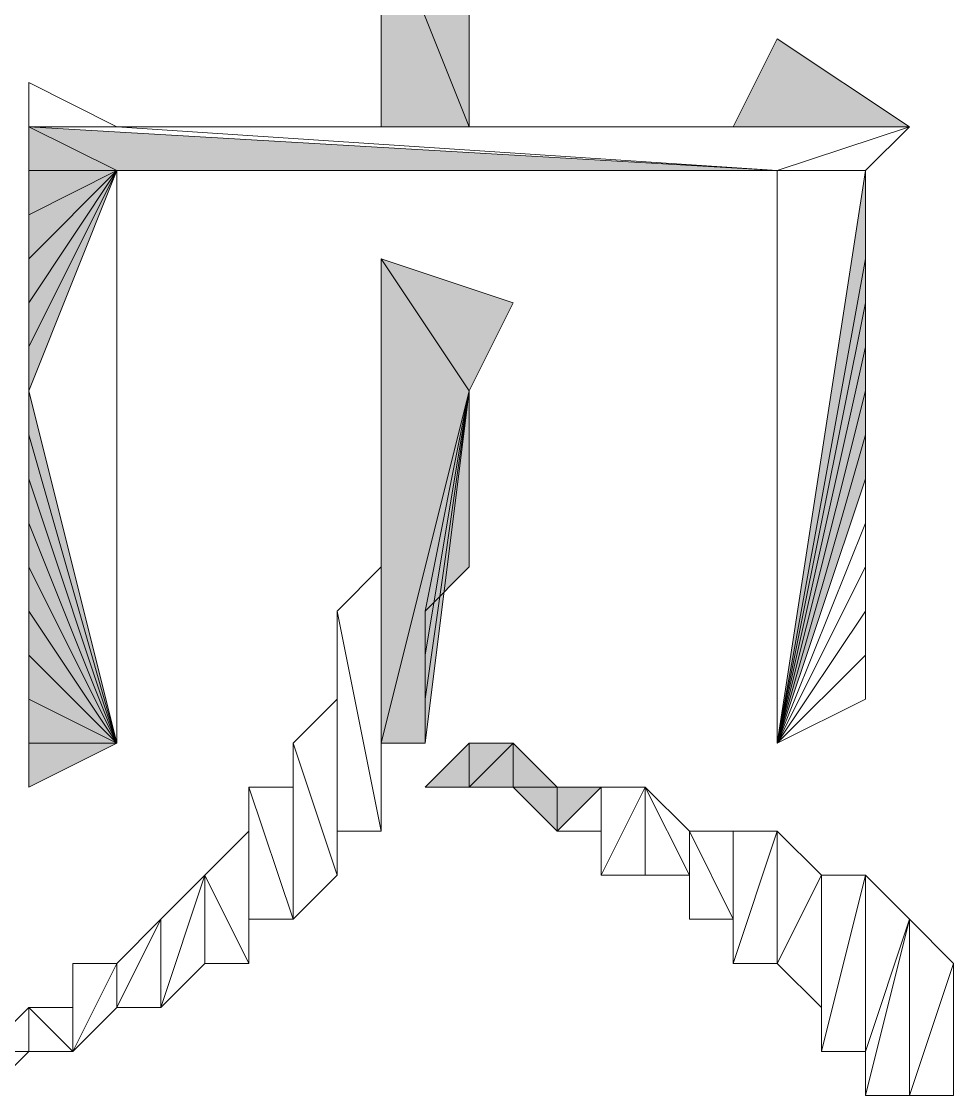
# Model space of a CAD drawing. Header units: inches. Extents: x -244 to 17, y 0 to 370.
# Drawn here: x 5.525 to 6.869, y 11.441 to 12.989 of the extents above; entities that cross this region are included whole.
import ezdxf

# ---------------------------------------------------------------- set-up
doc = ezdxf.new("R2010")
doc.units = ezdxf.units.IN
doc.header["$MEASUREMENT"] = 0
doc.layers.add('图层 1', color=7, linetype='Continuous')

# ---------------------------------------------------------------- blocks, each defined once
blk = doc.blocks.new('block 2')
at = {"layer": '图层 1', "true_color": 0xffffff}
h = blk.add_hatch(color=7, dxfattribs=at)
h.dxf.hatch_style = 2
h.paths.add_polyline_path([(32.0041, 15.113), (32.0675, 15.113), (32.0675, 14.9862)])
h = blk.add_hatch(color=7, dxfattribs=at)
h.dxf.hatch_style = 2
h.paths.add_polyline_path([(32.5121, 15.113), (32.5755, 15.113), (32.0675, 14.9862)])
h = blk.add_hatch(color=7, dxfattribs=at)
h.dxf.hatch_style = 2
h.paths.add_polyline_path([(32.0675, 14.9862), (32.4485, 15.113), (32.385, 15.113)])
h.paths.add_polyline_path([(32.5121, 15.113), (32.0675, 14.9862), (32.4485, 15.113)])
h = blk.add_hatch(color=7, dxfattribs=at)
h.dxf.hatch_style = 2
h.paths.add_polyline_path([(32.3216, 15.113), (32.385, 15.113), (32.0675, 14.9862)])
h = blk.add_hatch(color=7, dxfattribs=at)
h.dxf.hatch_style = 2
h.paths.add_polyline_path([(32.0675, 14.9862), (32.258, 15.113), (32.1944, 15.113)])
h.paths.add_polyline_path([(32.3216, 15.113), (32.0675, 14.9862), (32.258, 15.113)])
h = blk.add_hatch(color=7, dxfattribs=at)
h.dxf.hatch_style = 2
h.paths.add_polyline_path([(32.0675, 14.9862), (32.131, 15.113), (32.0675, 15.113)])
h.paths.add_polyline_path([(32.1944, 15.113), (32.0675, 14.9862), (32.131, 15.113)])
h = blk.add_hatch(color=7, dxfattribs=at)
h.dxf.hatch_style = 2
h.paths.add_polyline_path([(32.639, 15.113), (32.5755, 15.113), (32.8931, 14.9862)])
h = blk.add_hatch(color=7, dxfattribs=at)
h.dxf.hatch_style = 2
h.paths.add_polyline_path([(32.7026, 15.113), (32.639, 15.113), (32.8931, 14.9862)])
h = blk.add_hatch(color=7, dxfattribs=at)
h.dxf.hatch_style = 2
h.paths.add_polyline_path([(32.766, 15.113), (32.7026, 15.113), (32.8931, 14.9862)])
h = blk.add_hatch(color=7, dxfattribs=at)
h.dxf.hatch_style = 2
h.paths.add_polyline_path([(32.8295, 15.113), (32.766, 15.113), (32.8931, 14.9862)])
h = blk.add_hatch(color=7, dxfattribs=at)
h.dxf.hatch_style = 2
h.paths.add_polyline_path([(32.8931, 15.113), (32.8295, 15.113), (32.8931, 14.9862)])
h = blk.add_hatch(color=7, dxfattribs=at)
h.dxf.hatch_style = 2
h.paths.add_polyline_path([(32.8931, 14.9862), (32.9565, 15.113), (32.8931, 14.0336)])
h.paths.add_polyline_path([(32.8931, 15.113), (32.8931, 14.9862), (32.9565, 15.113)])
h = blk.add_hatch(color=7, dxfattribs=at)
h.dxf.hatch_style = 2
h.paths.add_polyline_path([(32.5755, 14.478), (32.0675, 14.6051), (32.766, 14.6051)])
h.paths.add_polyline_path([(32.0675, 14.5414), (32.5755, 14.478), (32.0675, 14.6051)])
h = blk.add_hatch(color=7, dxfattribs=at)
h.dxf.hatch_style = 2
h.paths.add_polyline_path([(32.766, 14.6051), (32.5755, 14.478), (32.7026, 14.4146)])
h = blk.add_hatch(color=7, dxfattribs=at)
h.dxf.hatch_style = 2
h.paths.add_polyline_path([(33.274, 14.6051), (32.9565, 14.478), (32.9565, 14.6051)])
h.paths.add_polyline_path([(33.274, 14.478), (33.274, 14.6051), (32.9565, 14.478)])
h = blk.add_hatch(color=7, dxfattribs=at)
h.dxf.hatch_style = 2
h.paths.add_polyline_path([(32.0041, 14.3509), (31.9405, 14.3509), (32.0041, 14.2875)])
h.paths.add_polyline_path([(32.0041, 14.4146), (32.0041, 14.3509), (31.9405, 14.3509)])
h.paths.add_polyline_path([(32.0675, 14.4146), (32.0041, 14.4146), (32.0041, 14.3509)])
h.paths.add_polyline_path([(32.0041, 14.478), (32.0675, 14.4146), (32.0041, 14.4146)])
h.paths.add_polyline_path([(32.0675, 14.478), (32.0041, 14.478), (32.0675, 14.4146)])
h.paths.add_polyline_path([(32.0041, 14.5414), (32.0675, 14.478), (32.0041, 14.478)])
h = blk.add_hatch(color=7, dxfattribs=at)
h.dxf.hatch_style = 2
h.paths.add_polyline_path([(32.5755, 14.478), (32.131, 14.5414), (32.0675, 14.5414)])
h.paths.add_polyline_path([(32.1944, 14.5414), (32.5755, 14.478), (32.131, 14.5414)])
h = blk.add_hatch(color=7, dxfattribs=at)
h.dxf.hatch_style = 2
h.paths.add_polyline_path([(32.5755, 14.478), (32.258, 14.5414), (32.1944, 14.5414)])
h.paths.add_polyline_path([(32.3216, 14.478), (32.5755, 14.478), (32.258, 14.5414)])
h = blk.add_hatch(color=7, dxfattribs=at)
h.dxf.hatch_style = 2
h.paths.add_polyline_path([(33.0834, 14.0336), (32.9565, 13.8431), (32.9565, 14.097)])
h = blk.add_hatch(color=7, dxfattribs=at)
h.dxf.hatch_style = 2
h.paths.add_polyline_path([(32.0675, 14.0336), (32.7026, 13.9065), (32.639, 13.9065)])
h.paths.add_polyline_path([(32.766, 13.9065), (32.0675, 14.0336), (32.7026, 13.9065)])
h.paths.add_polyline_path([(32.8931, 13.9065), (32.766, 13.9065), (32.0675, 14.0336)])
h = blk.add_hatch(color=7, dxfattribs=at)
h.dxf.hatch_style = 2
h.paths.add_polyline_path([(32.0675, 14.0336), (32.5121, 13.9065), (32.4485, 13.9065)])
h.paths.add_polyline_path([(32.5755, 13.9065), (32.0675, 14.0336), (32.5121, 13.9065)])
h.paths.add_polyline_path([(32.639, 13.9065), (32.5755, 13.9065), (32.0675, 14.0336)])
at = {"layer": '图层 1', "lineweight": 0}
for points in [[(31.5595, 15.1763), (31.6231, 15.1763), (31.6231, 15.113), (31.5595, 15.1763)], [(31.6231, 15.1763), (31.6231, 15.113), (31.6865, 15.113), (31.6231, 15.1763)], [(31.6865, 15.113), (31.6865, 15.0496), (31.6231, 15.0496), (31.6865, 15.113)], [(31.6231, 15.113), (31.6865, 15.113), (31.6231, 15.0496), (31.6231, 15.113)], [(32.0041, 15.113), (32.0675, 15.113), (32.0675, 14.9862), (32.0041, 15.113)], [(32.5755, 15.113), (32.0675, 14.9862), (32.8931, 14.9862), (32.5755, 15.113)], [(32.5121, 15.113), (32.5755, 15.113), (32.0675, 14.9862), (32.5121, 15.113)], [(32.0675, 14.9862), (32.4485, 15.113), (32.385, 15.113), (32.0675, 14.9862)], [(32.5121, 15.113), (32.0675, 14.9862), (32.4485, 15.113), (32.5121, 15.113)], [(32.3216, 15.113), (32.385, 15.113), (32.0675, 14.9862), (32.3216, 15.113)], [(32.0675, 14.9862), (32.258, 15.113), (32.1944, 15.113), (32.0675, 14.9862)], [(32.3216, 15.113), (32.0675, 14.9862), (32.258, 15.113), (32.3216, 15.113)], [(32.0675, 14.9862), (32.131, 15.113), (32.0675, 15.113), (32.0675, 14.9862)], [(32.1944, 15.113), (32.0675, 14.9862), (32.131, 15.113), (32.1944, 15.113)], [(32.639, 15.113), (32.5755, 15.113), (32.8931, 14.9862), (32.639, 15.113)], [(32.7026, 15.113), (32.639, 15.113), (32.8931, 14.9862), (32.7026, 15.113)], [(32.766, 15.113), (32.7026, 15.113), (32.8931, 14.9862), (32.766, 15.113)], [(32.8295, 15.113), (32.766, 15.113), (32.8931, 14.9862), (32.8295, 15.113)], [(32.8931, 15.113), (32.8295, 15.113), (32.8931, 14.9862), (32.8931, 15.113)], [(32.8931, 14.9862), (32.9565, 15.113), (32.8931, 14.0336), (32.8931, 14.9862)], [(32.8931, 15.113), (32.8931, 14.9862), (32.9565, 15.113), (32.8931, 15.113)], [(32.8931, 14.0336), (32.9565, 14.9862), (32.9565, 15.113), (32.8931, 14.0336)], [(32.9565, 15.113), (32.9565, 14.9862), (33.0201, 15.113), (32.9565, 15.113)], [(31.6231, 15.0496), (31.75, 14.9862), (31.6865, 14.9862), (31.6231, 15.0496)], [(31.75, 15.0496), (31.6231, 15.0496), (31.75, 14.9862), (31.75, 15.0496)], [(31.6865, 15.0496), (31.6231, 15.0496), (31.75, 15.0496), (31.6865, 15.0496)], [(31.6865, 14.9862), (31.8136, 14.9224), (31.6865, 14.9224), (31.6865, 14.9862)], [(31.75, 14.9862), (31.6865, 14.9862), (31.8136, 14.9224), (31.75, 14.9862)], [(32.9565, 13.8431), (32.8931, 14.0336), (32.9565, 14.9862), (32.9565, 13.8431)], [(32.9565, 13.8431), (32.9565, 14.6051), (32.9565, 14.9862), (32.9565, 13.8431)], [(31.6865, 14.9224), (31.877, 14.8591), (31.75, 14.8591), (31.6865, 14.9224)], [(31.8136, 14.9224), (31.6865, 14.9224), (31.877, 14.8591), (31.8136, 14.9224)], [(31.877, 14.8591), (31.75, 14.7957), (31.9405, 14.7957), (31.877, 14.8591)], [(31.75, 14.8591), (31.877, 14.8591), (31.75, 14.7957), (31.75, 14.8591)], [(31.75, 14.7957), (31.9405, 14.7957), (31.8136, 14.7957), (31.75, 14.7957)], [(32.0041, 14.7957), (31.8136, 14.7319), (32.0041, 14.7319), (32.0041, 14.7957)], [(31.8136, 14.7957), (32.0041, 14.7957), (31.8136, 14.7319), (31.8136, 14.7957)], [(31.9405, 14.7957), (31.8136, 14.7957), (32.0041, 14.7957), (31.9405, 14.7957)], [(31.8136, 14.7319), (32.0675, 14.7319), (31.877, 14.6685), (31.8136, 14.7319)], [(32.0041, 14.7319), (31.8136, 14.7319), (32.0675, 14.7319), (32.0041, 14.7319)], [(32.0675, 14.7319), (31.877, 14.6685), (32.131, 14.6685), (32.0675, 14.7319)], [(31.877, 14.6685), (32.1944, 14.6685), (31.9405, 14.6685), (31.877, 14.6685)], [(32.131, 14.6685), (31.877, 14.6685), (32.1944, 14.6685), (32.131, 14.6685)], [(31.9405, 14.6051), (32.3216, 14.6051), (32.258, 14.6685), (31.9405, 14.6051)], [(31.9405, 14.6685), (32.258, 14.6685), (31.9405, 14.6051), (31.9405, 14.6685)], [(32.1944, 14.6685), (31.9405, 14.6685), (32.258, 14.6685), (32.1944, 14.6685)], [(32.0041, 14.6051), (32.3216, 14.6051), (31.9405, 14.6051), (32.0041, 14.6051)], [(32.0041, 14.6051), (32.7026, 14.6051), (32.0675, 14.6051), (32.0041, 14.6051)], [(32.639, 14.6051), (32.0041, 14.6051), (32.7026, 14.6051), (32.639, 14.6051)], [(32.5755, 14.6051), (32.639, 14.6051), (32.0041, 14.6051), (32.5755, 14.6051)], [(32.0041, 14.6051), (32.5121, 14.6051), (32.4485, 14.6051), (32.0041, 14.6051)], [(32.5755, 14.6051), (32.0041, 14.6051), (32.5121, 14.6051), (32.5755, 14.6051)], [(32.385, 14.6051), (32.4485, 14.6051), (32.0041, 14.6051), (32.385, 14.6051)], [(32.385, 14.6051), (32.0041, 14.6051), (32.3216, 14.6051), (32.385, 14.6051)], [(32.5755, 14.478), (32.0675, 14.6051), (32.766, 14.6051), (32.5755, 14.478)], [(32.0675, 14.5414), (32.5755, 14.478), (32.0675, 14.6051), (32.0675, 14.5414)], [(32.7026, 14.6051), (32.766, 14.6051), (32.0675, 14.6051), (32.7026, 14.6051)], [(32.766, 14.6051), (32.5755, 14.478), (32.7026, 14.4146), (32.766, 14.6051)], [(32.9565, 14.478), (32.9565, 13.8431), (32.9565, 14.6051), (32.9565, 14.478)], [(33.274, 14.6051), (32.9565, 14.478), (32.9565, 14.6051), (33.274, 14.6051)], [(33.274, 14.478), (33.274, 14.6051), (32.9565, 14.478), (33.274, 14.478)], [(32.0041, 14.5414), (32.0675, 14.478), (32.0041, 14.478), (32.0041, 14.5414)], [(32.5755, 14.478), (32.131, 14.5414), (32.0675, 14.5414), (32.5755, 14.478)], [(32.1944, 14.5414), (32.5755, 14.478), (32.131, 14.5414), (32.1944, 14.5414)], [(32.5755, 14.478), (32.258, 14.5414), (32.1944, 14.5414), (32.5755, 14.478)], [(32.3216, 14.478), (32.5755, 14.478), (32.258, 14.5414), (32.3216, 14.478)], [(32.0041, 14.478), (32.0675, 14.4146), (32.0041, 14.4146), (32.0041, 14.478)], [(32.0675, 14.478), (32.0041, 14.478), (32.0675, 14.4146), (32.0675, 14.478)], [(32.385, 14.478), (32.5755, 14.478), (32.3216, 14.478), (32.385, 14.478)], [(32.5755, 14.478), (32.4485, 14.478), (32.385, 14.478), (32.5755, 14.478)], [(32.5121, 14.478), (32.5755, 14.478), (32.4485, 14.478), (32.5121, 14.478)], [(32.9565, 13.8431), (32.9565, 14.097), (32.9565, 14.478), (32.9565, 13.8431)], [(32.0041, 14.4146), (32.0041, 14.3509), (31.9405, 14.3509), (32.0041, 14.4146)], [(32.0675, 14.4146), (32.0041, 14.4146), (32.0041, 14.3509), (32.0675, 14.4146)], [(31.9405, 14.3509), (31.9405, 14.2875), (32.0041, 14.2875), (31.9405, 14.3509)], [(32.0041, 14.3509), (31.9405, 14.3509), (32.0041, 14.2875), (32.0041, 14.3509)], [(31.877, 14.2875), (32.0041, 14.2241), (31.877, 14.2241), (31.877, 14.2875)], [(32.0041, 14.2875), (31.877, 14.2875), (32.0041, 14.2241), (32.0041, 14.2875)], [(31.9405, 14.2875), (32.0041, 14.2875), (31.877, 14.2875), (31.9405, 14.2875)], [(32.0041, 14.2241), (31.877, 14.1604), (31.9405, 14.1604), (32.0041, 14.2241)], [(31.877, 14.2241), (32.0041, 14.2241), (31.877, 14.1604), (31.877, 14.2241)], [(31.9405, 14.1604), (31.8136, 14.097), (31.9405, 14.097), (31.9405, 14.1604)], [(31.8136, 14.1604), (31.9405, 14.1604), (31.8136, 14.097), (31.8136, 14.1604)], [(31.877, 14.1604), (31.8136, 14.1604), (31.9405, 14.1604), (31.877, 14.1604)], [(31.75, 14.097), (31.9405, 14.0336), (31.75, 14.0336), (31.75, 14.097)], [(31.9405, 14.097), (31.75, 14.097), (31.9405, 14.0336), (31.9405, 14.097)], [(31.8136, 14.097), (31.9405, 14.097), (31.75, 14.097), (31.8136, 14.097)], [(33.0834, 14.0336), (32.9565, 13.8431), (32.9565, 14.097), (33.0834, 14.0336)], [(31.75, 14.0336), (31.877, 13.9699), (31.6865, 13.9699), (31.75, 14.0336)], [(31.9405, 14.0336), (31.75, 14.0336), (31.877, 13.9699), (31.9405, 14.0336)], [(32.0675, 14.0336), (32.7026, 13.9065), (32.639, 13.9065), (32.0675, 14.0336)], [(32.766, 13.9065), (32.0675, 14.0336), (32.7026, 13.9065), (32.766, 13.9065)], [(32.8931, 13.9065), (32.766, 13.9065), (32.0675, 14.0336), (32.8931, 13.9065)], [(32.0675, 14.0336), (32.5121, 13.9065), (32.4485, 13.9065), (32.0675, 14.0336)], [(32.5755, 13.9065), (32.0675, 14.0336), (32.5121, 13.9065), (32.5755, 13.9065)], [(32.639, 13.9065), (32.5755, 13.9065), (32.0675, 14.0336), (32.639, 13.9065)], [(32.385, 13.9065), (32.0675, 14.0336), (32.3216, 13.9065), (32.385, 13.9065)], [(32.4485, 13.9065), (32.385, 13.9065), (32.0675, 14.0336), (32.4485, 13.9065)], [(32.258, 13.9065), (32.0675, 14.0336), (32.1944, 13.9065), (32.258, 13.9065)], [(32.3216, 13.9065), (32.258, 13.9065), (32.0675, 14.0336), (32.3216, 13.9065)], [(32.1944, 13.9065), (32.131, 13.9065), (32.0675, 14.0336), (32.1944, 13.9065)], [(32.8931, 14.0336), (32.0675, 14.0336), (32.8931, 13.9065), (32.8931, 14.0336)], [(32.8931, 13.9065), (32.9565, 13.8431), (32.8931, 14.0336), (32.8931, 13.9065)], [(31.6231, 13.9699), (31.877, 13.9065), (31.6231, 13.9065), (31.6231, 13.9699)], [(31.877, 13.9699), (31.6231, 13.9699), (31.877, 13.9065), (31.877, 13.9699)], [(31.6865, 13.9699), (31.877, 13.9699), (31.6231, 13.9699), (31.6865, 13.9699)], [(31.5595, 13.9065), (31.8136, 13.8431), (31.5595, 13.8431), (31.5595, 13.9065)], [(31.6231, 13.9065), (31.5595, 13.9065), (31.8136, 13.8431), (31.6231, 13.9065)], [(31.877, 13.9065), (31.6231, 13.9065), (31.8136, 13.8431), (31.877, 13.9065)], [(31.75, 13.7794), (31.5595, 13.7794), (31.5595, 13.8431), (31.75, 13.7794)], [(31.8136, 13.8431), (31.5595, 13.8431), (31.75, 13.7794), (31.8136, 13.8431)], [(31.6231, 13.7794), (31.75, 13.7794), (31.5595, 13.7794), (31.6231, 13.7794)], [(31.6865, 13.7794), (31.6231, 13.7794), (31.75, 13.7794), (31.6865, 13.7794)]]:
    blk.add_lwpolyline(points, dxfattribs=at)
at = {"layer": '图层 1', "color": 7, "lineweight": 20, "true_color": 0xffffff}
for points in [[(31.5595, 15.1763), (31.6231, 15.1763), (31.6231, 15.113), (31.5595, 15.1763)], [(31.6231, 15.1763), (31.6231, 15.113), (31.6865, 15.113), (31.6231, 15.1763)], [(31.6865, 15.113), (31.6865, 15.0496), (31.6231, 15.0496), (31.6865, 15.113)], [(31.6231, 15.113), (31.6865, 15.113), (31.6231, 15.0496), (31.6231, 15.113)], [(32.0041, 15.113), (32.0675, 15.113), (32.0675, 14.9862), (32.0041, 15.113)], [(32.5755, 15.113), (32.0675, 14.9862), (32.8931, 14.9862), (32.5755, 15.113)], [(32.5121, 15.113), (32.5755, 15.113), (32.0675, 14.9862), (32.5121, 15.113)], [(32.0675, 14.9862), (32.4485, 15.113), (32.385, 15.113), (32.0675, 14.9862)], [(32.5121, 15.113), (32.0675, 14.9862), (32.4485, 15.113), (32.5121, 15.113)], [(32.3216, 15.113), (32.385, 15.113), (32.0675, 14.9862), (32.3216, 15.113)], [(32.0675, 14.9862), (32.258, 15.113), (32.1944, 15.113), (32.0675, 14.9862)], [(32.3216, 15.113), (32.0675, 14.9862), (32.258, 15.113), (32.3216, 15.113)], [(32.0675, 14.9862), (32.131, 15.113), (32.0675, 15.113), (32.0675, 14.9862)], [(32.1944, 15.113), (32.0675, 14.9862), (32.131, 15.113), (32.1944, 15.113)], [(32.639, 15.113), (32.5755, 15.113), (32.8931, 14.9862), (32.639, 15.113)], [(32.7026, 15.113), (32.639, 15.113), (32.8931, 14.9862), (32.7026, 15.113)], [(32.766, 15.113), (32.7026, 15.113), (32.8931, 14.9862), (32.766, 15.113)], [(32.8295, 15.113), (32.766, 15.113), (32.8931, 14.9862), (32.8295, 15.113)], [(32.8931, 15.113), (32.8295, 15.113), (32.8931, 14.9862), (32.8931, 15.113)], [(32.8931, 14.9862), (32.9565, 15.113), (32.8931, 14.0336), (32.8931, 14.9862)], [(32.8931, 15.113), (32.8931, 14.9862), (32.9565, 15.113), (32.8931, 15.113)], [(32.8931, 14.0336), (32.9565, 14.9862), (32.9565, 15.113), (32.8931, 14.0336)], [(32.9565, 15.113), (32.9565, 14.9862), (33.0201, 15.113), (32.9565, 15.113)], [(31.6231, 15.0496), (31.75, 14.9862), (31.6865, 14.9862), (31.6231, 15.0496)], [(31.75, 15.0496), (31.6231, 15.0496), (31.75, 14.9862), (31.75, 15.0496)], [(31.6865, 15.0496), (31.6231, 15.0496), (31.75, 15.0496), (31.6865, 15.0496)], [(31.6865, 14.9862), (31.8136, 14.9224), (31.6865, 14.9224), (31.6865, 14.9862)], [(31.75, 14.9862), (31.6865, 14.9862), (31.8136, 14.9224), (31.75, 14.9862)], [(32.9565, 13.8431), (32.8931, 14.0336), (32.9565, 14.9862), (32.9565, 13.8431)], [(32.9565, 13.8431), (32.9565, 14.6051), (32.9565, 14.9862), (32.9565, 13.8431)], [(31.6865, 14.9224), (31.877, 14.8591), (31.75, 14.8591), (31.6865, 14.9224)], [(31.8136, 14.9224), (31.6865, 14.9224), (31.877, 14.8591), (31.8136, 14.9224)], [(31.877, 14.8591), (31.75, 14.7957), (31.9405, 14.7957), (31.877, 14.8591)], [(31.75, 14.8591), (31.877, 14.8591), (31.75, 14.7957), (31.75, 14.8591)], [(31.75, 14.7957), (31.9405, 14.7957), (31.8136, 14.7957), (31.75, 14.7957)], [(32.0041, 14.7957), (31.8136, 14.7319), (32.0041, 14.7319), (32.0041, 14.7957)], [(31.8136, 14.7957), (32.0041, 14.7957), (31.8136, 14.7319), (31.8136, 14.7957)], [(31.9405, 14.7957), (31.8136, 14.7957), (32.0041, 14.7957), (31.9405, 14.7957)], [(31.8136, 14.7319), (32.0675, 14.7319), (31.877, 14.6685), (31.8136, 14.7319)], [(32.0041, 14.7319), (31.8136, 14.7319), (32.0675, 14.7319), (32.0041, 14.7319)], [(32.0675, 14.7319), (31.877, 14.6685), (32.131, 14.6685), (32.0675, 14.7319)], [(31.877, 14.6685), (32.1944, 14.6685), (31.9405, 14.6685), (31.877, 14.6685)], [(32.131, 14.6685), (31.877, 14.6685), (32.1944, 14.6685), (32.131, 14.6685)], [(31.9405, 14.6051), (32.3216, 14.6051), (32.258, 14.6685), (31.9405, 14.6051)], [(31.9405, 14.6685), (32.258, 14.6685), (31.9405, 14.6051), (31.9405, 14.6685)], [(32.1944, 14.6685), (31.9405, 14.6685), (32.258, 14.6685), (32.1944, 14.6685)], [(32.0041, 14.6051), (32.3216, 14.6051), (31.9405, 14.6051), (32.0041, 14.6051)], [(32.0041, 14.6051), (32.7026, 14.6051), (32.0675, 14.6051), (32.0041, 14.6051)], [(32.639, 14.6051), (32.0041, 14.6051), (32.7026, 14.6051), (32.639, 14.6051)], [(32.5755, 14.6051), (32.639, 14.6051), (32.0041, 14.6051), (32.5755, 14.6051)], [(32.0041, 14.6051), (32.5121, 14.6051), (32.4485, 14.6051), (32.0041, 14.6051)], [(32.5755, 14.6051), (32.0041, 14.6051), (32.5121, 14.6051), (32.5755, 14.6051)], [(32.385, 14.6051), (32.4485, 14.6051), (32.0041, 14.6051), (32.385, 14.6051)], [(32.385, 14.6051), (32.0041, 14.6051), (32.3216, 14.6051), (32.385, 14.6051)], [(32.5755, 14.478), (32.0675, 14.6051), (32.766, 14.6051), (32.5755, 14.478)], [(32.0675, 14.5414), (32.5755, 14.478), (32.0675, 14.6051), (32.0675, 14.5414)], [(32.7026, 14.6051), (32.766, 14.6051), (32.0675, 14.6051), (32.7026, 14.6051)], [(32.766, 14.6051), (32.5755, 14.478), (32.7026, 14.4146), (32.766, 14.6051)], [(32.9565, 14.478), (32.9565, 13.8431), (32.9565, 14.6051), (32.9565, 14.478)], [(33.274, 14.6051), (32.9565, 14.478), (32.9565, 14.6051), (33.274, 14.6051)], [(33.274, 14.478), (33.274, 14.6051), (32.9565, 14.478), (33.274, 14.478)], [(32.0041, 14.5414), (32.0675, 14.478), (32.0041, 14.478), (32.0041, 14.5414)], [(32.5755, 14.478), (32.131, 14.5414), (32.0675, 14.5414), (32.5755, 14.478)], [(32.1944, 14.5414), (32.5755, 14.478), (32.131, 14.5414), (32.1944, 14.5414)], [(32.5755, 14.478), (32.258, 14.5414), (32.1944, 14.5414), (32.5755, 14.478)], [(32.3216, 14.478), (32.5755, 14.478), (32.258, 14.5414), (32.3216, 14.478)], [(32.0041, 14.478), (32.0675, 14.4146), (32.0041, 14.4146), (32.0041, 14.478)], [(32.0675, 14.478), (32.0041, 14.478), (32.0675, 14.4146), (32.0675, 14.478)], [(32.385, 14.478), (32.5755, 14.478), (32.3216, 14.478), (32.385, 14.478)], [(32.5755, 14.478), (32.4485, 14.478), (32.385, 14.478), (32.5755, 14.478)], [(32.5121, 14.478), (32.5755, 14.478), (32.4485, 14.478), (32.5121, 14.478)], [(32.9565, 13.8431), (32.9565, 14.097), (32.9565, 14.478), (32.9565, 13.8431)], [(32.0041, 14.4146), (32.0041, 14.3509), (31.9405, 14.3509), (32.0041, 14.4146)], [(32.0675, 14.4146), (32.0041, 14.4146), (32.0041, 14.3509), (32.0675, 14.4146)], [(31.9405, 14.3509), (31.9405, 14.2875), (32.0041, 14.2875), (31.9405, 14.3509)], [(32.0041, 14.3509), (31.9405, 14.3509), (32.0041, 14.2875), (32.0041, 14.3509)], [(31.877, 14.2875), (32.0041, 14.2241), (31.877, 14.2241), (31.877, 14.2875)], [(32.0041, 14.2875), (31.877, 14.2875), (32.0041, 14.2241), (32.0041, 14.2875)], [(31.9405, 14.2875), (32.0041, 14.2875), (31.877, 14.2875), (31.9405, 14.2875)], [(32.0041, 14.2241), (31.877, 14.1604), (31.9405, 14.1604), (32.0041, 14.2241)], [(31.877, 14.2241), (32.0041, 14.2241), (31.877, 14.1604), (31.877, 14.2241)], [(31.9405, 14.1604), (31.8136, 14.097), (31.9405, 14.097), (31.9405, 14.1604)], [(31.8136, 14.1604), (31.9405, 14.1604), (31.8136, 14.097), (31.8136, 14.1604)], [(31.877, 14.1604), (31.8136, 14.1604), (31.9405, 14.1604), (31.877, 14.1604)], [(31.75, 14.097), (31.9405, 14.0336), (31.75, 14.0336), (31.75, 14.097)], [(31.9405, 14.097), (31.75, 14.097), (31.9405, 14.0336), (31.9405, 14.097)], [(31.8136, 14.097), (31.9405, 14.097), (31.75, 14.097), (31.8136, 14.097)], [(33.0834, 14.0336), (32.9565, 13.8431), (32.9565, 14.097), (33.0834, 14.0336)], [(31.75, 14.0336), (31.877, 13.9699), (31.6865, 13.9699), (31.75, 14.0336)], [(31.9405, 14.0336), (31.75, 14.0336), (31.877, 13.9699), (31.9405, 14.0336)], [(32.0675, 14.0336), (32.7026, 13.9065), (32.639, 13.9065), (32.0675, 14.0336)], [(32.766, 13.9065), (32.0675, 14.0336), (32.7026, 13.9065), (32.766, 13.9065)], [(32.8931, 13.9065), (32.766, 13.9065), (32.0675, 14.0336), (32.8931, 13.9065)], [(32.0675, 14.0336), (32.5121, 13.9065), (32.4485, 13.9065), (32.0675, 14.0336)], [(32.5755, 13.9065), (32.0675, 14.0336), (32.5121, 13.9065), (32.5755, 13.9065)], [(32.639, 13.9065), (32.5755, 13.9065), (32.0675, 14.0336), (32.639, 13.9065)], [(32.385, 13.9065), (32.0675, 14.0336), (32.3216, 13.9065), (32.385, 13.9065)], [(32.4485, 13.9065), (32.385, 13.9065), (32.0675, 14.0336), (32.4485, 13.9065)], [(32.258, 13.9065), (32.0675, 14.0336), (32.1944, 13.9065), (32.258, 13.9065)], [(32.3216, 13.9065), (32.258, 13.9065), (32.0675, 14.0336), (32.3216, 13.9065)], [(32.1944, 13.9065), (32.131, 13.9065), (32.0675, 14.0336), (32.1944, 13.9065)], [(32.8931, 14.0336), (32.0675, 14.0336), (32.8931, 13.9065), (32.8931, 14.0336)], [(32.8931, 13.9065), (32.9565, 13.8431), (32.8931, 14.0336), (32.8931, 13.9065)], [(31.6231, 13.9699), (31.877, 13.9065), (31.6231, 13.9065), (31.6231, 13.9699)], [(31.877, 13.9699), (31.6231, 13.9699), (31.877, 13.9065), (31.877, 13.9699)], [(31.6865, 13.9699), (31.877, 13.9699), (31.6231, 13.9699), (31.6865, 13.9699)], [(31.5595, 13.9065), (31.8136, 13.8431), (31.5595, 13.8431), (31.5595, 13.9065)], [(31.6231, 13.9065), (31.5595, 13.9065), (31.8136, 13.8431), (31.6231, 13.9065)], [(31.877, 13.9065), (31.6231, 13.9065), (31.8136, 13.8431), (31.877, 13.9065)], [(31.75, 13.7794), (31.5595, 13.7794), (31.5595, 13.8431), (31.75, 13.7794)], [(31.8136, 13.8431), (31.5595, 13.8431), (31.75, 13.7794), (31.8136, 13.8431)], [(31.6231, 13.7794), (31.75, 13.7794), (31.5595, 13.7794), (31.6231, 13.7794)], [(31.6865, 13.7794), (31.6231, 13.7794), (31.75, 13.7794), (31.6865, 13.7794)]]:
    blk.add_lwpolyline(points, dxfattribs=at)
at = {"layer": '图层 1', "lineweight": 0}
for points, knots in [([(32.5755, 15.113), (32.5755, 15.113), (32.5755, 15.113), (32.5755, 15.113), (32.5755, 15.113), (32.0675, 14.9862), (32.0675, 14.9862), (32.0675, 14.9862), (32.5755, 15.113), (32.5755, 15.113)], [0, 0, 0, 0, 1, 1, 1, 2, 2, 2, 3, 3, 3, 3]), ([(32.385, 15.113), (32.385, 15.113), (32.385, 15.113), (32.385, 15.113), (32.385, 15.113), (32.0675, 14.9862), (32.0675, 14.9862), (32.0675, 14.9862), (32.385, 15.113), (32.385, 15.113)], [0, 0, 0, 0, 1, 1, 1, 2, 2, 2, 3, 3, 3, 3]), ([(32.9565, 14.9862), (32.9565, 14.9862), (32.9565, 15.113), (32.9565, 15.113), (32.9565, 15.113), (32.9565, 14.9862), (32.9565, 14.9862)], [0, 0, 0, 0, 1, 1, 1, 2, 2, 2, 2]), ([(32.9565, 14.9862), (32.9565, 14.9862), (33.0201, 15.113), (33.0201, 15.113), (33.0201, 15.113), (32.9565, 14.9862), (32.9565, 14.9862)], [0, 0, 0, 0, 1, 1, 1, 2, 2, 2, 2]), ([(31.6231, 15.0496), (31.6231, 15.0496), (31.75, 15.0496), (31.75, 15.0496), (31.75, 15.0496), (31.6231, 15.0496), (31.6231, 15.0496)], [0, 0, 0, 0, 1, 1, 1, 2, 2, 2, 2]), ([(31.6865, 14.9224), (31.6865, 14.9224), (31.8136, 14.9224), (31.8136, 14.9224), (31.8136, 14.9224), (31.6865, 14.9224), (31.6865, 14.9224)], [0, 0, 0, 0, 1, 1, 1, 2, 2, 2, 2]), ([(31.8136, 14.9224), (31.8136, 14.9224), (31.6865, 14.9224), (31.6865, 14.9224), (31.6865, 14.9224), (31.8136, 14.9224), (31.8136, 14.9224)], [0, 0, 0, 0, 1, 1, 1, 2, 2, 2, 2]), ([(31.877, 14.8591), (31.877, 14.8591), (31.75, 14.8591), (31.75, 14.8591), (31.75, 14.8591), (31.877, 14.8591), (31.877, 14.8591)], [0, 0, 0, 0, 1, 1, 1, 2, 2, 2, 2]), ([(31.8136, 14.7319), (31.8136, 14.7319), (32.0041, 14.7319), (32.0041, 14.7319), (32.0041, 14.7319), (31.8136, 14.7319), (31.8136, 14.7319)], [0, 0, 0, 0, 1, 1, 1, 2, 2, 2, 2]), ([(32.0675, 14.7319), (32.0675, 14.7319), (32.0675, 14.7319), (32.0675, 14.7319), (32.0675, 14.7319), (31.877, 14.6685), (31.877, 14.6685), (31.877, 14.6685), (32.0675, 14.7319), (32.0675, 14.7319)], [0, 0, 0, 0, 1, 1, 1, 2, 2, 2, 3, 3, 3, 3]), ([(31.877, 14.6685), (31.877, 14.6685), (32.131, 14.6685), (32.131, 14.6685), (32.131, 14.6685), (31.877, 14.6685), (31.877, 14.6685)], [0, 0, 0, 0, 1, 1, 1, 2, 2, 2, 2]), ([(32.3216, 14.6051), (32.3216, 14.6051), (31.9405, 14.6051), (31.9405, 14.6051), (31.9405, 14.6051), (32.3216, 14.6051), (32.3216, 14.6051)], [0, 0, 0, 0, 1, 1, 1, 2, 2, 2, 2]), ([(32.4485, 14.6051), (32.4485, 14.6051), (32.0041, 14.6051), (32.0041, 14.6051), (32.0041, 14.6051), (32.4485, 14.6051), (32.4485, 14.6051)], [0, 0, 0, 0, 1, 1, 1, 2, 2, 2, 2]), ([(32.766, 14.6051), (32.766, 14.6051), (32.0675, 14.6051), (32.0675, 14.6051), (32.0675, 14.6051), (32.766, 14.6051), (32.766, 14.6051)], [0, 0, 0, 0, 1, 1, 1, 2, 2, 2, 2]), ([(32.5755, 14.478), (32.5755, 14.478), (32.3216, 14.478), (32.3216, 14.478), (32.3216, 14.478), (32.5755, 14.478), (32.5755, 14.478)], [0, 0, 0, 0, 1, 1, 1, 2, 2, 2, 2]), ([(32.0041, 14.2241), (32.0041, 14.2241), (31.877, 14.2241), (31.877, 14.2241), (31.877, 14.2241), (32.0041, 14.2241), (32.0041, 14.2241)], [0, 0, 0, 0, 1, 1, 1, 2, 2, 2, 2]), ([(31.9405, 14.0336), (31.9405, 14.0336), (31.9405, 14.0336), (31.9405, 14.0336), (31.9405, 14.0336), (31.75, 14.0336), (31.75, 14.0336), (31.75, 14.0336), (31.9405, 14.0336), (31.9405, 14.0336)], [0, 0, 0, 0, 1, 1, 1, 2, 2, 2, 3, 3, 3, 3]), ([(31.9405, 14.0336), (31.9405, 14.0336), (31.75, 14.0336), (31.75, 14.0336), (31.75, 14.0336), (31.9405, 14.0336), (31.9405, 14.0336)], [0, 0, 0, 0, 1, 1, 1, 2, 2, 2, 2]), ([(32.0675, 14.0336), (32.0675, 14.0336), (32.3216, 13.9065), (32.3216, 13.9065), (32.3216, 13.9065), (32.0675, 14.0336), (32.0675, 14.0336)], [0, 0, 0, 0, 1, 1, 1, 2, 2, 2, 2]), ([(32.0675, 14.0336), (32.0675, 14.0336), (32.1944, 13.9065), (32.1944, 13.9065), (32.1944, 13.9065), (32.0675, 14.0336), (32.0675, 14.0336)], [0, 0, 0, 0, 1, 1, 1, 2, 2, 2, 2]), ([(32.131, 13.9065), (32.131, 13.9065), (32.0675, 14.0336), (32.0675, 14.0336), (32.0675, 14.0336), (32.131, 13.9065), (32.131, 13.9065)], [0, 0, 0, 0, 1, 1, 1, 2, 2, 2, 2]), ([(32.0675, 14.0336), (32.0675, 14.0336), (32.8931, 14.0336), (32.8931, 14.0336), (32.8931, 14.0336), (32.0675, 14.0336), (32.0675, 14.0336)], [0, 0, 0, 0, 1, 1, 1, 2, 2, 2, 2]), ([(31.877, 13.9699), (31.877, 13.9699), (31.6865, 13.9699), (31.6865, 13.9699), (31.6865, 13.9699), (31.877, 13.9699), (31.877, 13.9699)], [0, 0, 0, 0, 1, 1, 1, 2, 2, 2, 2]), ([(31.877, 13.9065), (31.877, 13.9065), (31.877, 13.9065), (31.877, 13.9065), (31.877, 13.9065), (31.6231, 13.9065), (31.6231, 13.9065), (31.6231, 13.9065), (31.877, 13.9065), (31.877, 13.9065)], [0, 0, 0, 0, 1, 1, 1, 2, 2, 2, 3, 3, 3, 3]), ([(31.5595, 13.8431), (31.5595, 13.8431), (31.8136, 13.8431), (31.8136, 13.8431), (31.8136, 13.8431), (31.5595, 13.8431), (31.5595, 13.8431)], [0, 0, 0, 0, 1, 1, 1, 2, 2, 2, 2]), ([(31.8136, 13.8431), (31.8136, 13.8431), (31.5595, 13.8431), (31.5595, 13.8431), (31.5595, 13.8431), (31.8136, 13.8431), (31.8136, 13.8431)], [0, 0, 0, 0, 1, 1, 1, 2, 2, 2, 2]), ([(31.5595, 13.7794), (31.5595, 13.7794), (31.75, 13.7794), (31.75, 13.7794), (31.75, 13.7794), (31.5595, 13.7794), (31.5595, 13.7794)], [0, 0, 0, 0, 1, 1, 1, 2, 2, 2, 2]), ([(31.75, 13.7794), (31.75, 13.7794), (31.5595, 13.7794), (31.5595, 13.7794), (31.5595, 13.7794), (31.75, 13.7794), (31.75, 13.7794)], [0, 0, 0, 0, 1, 1, 1, 2, 2, 2, 2]), ([(31.6865, 13.7794), (31.6865, 13.7794), (31.6865, 13.7794), (31.6865, 13.7794), (31.6865, 13.7794), (31.6231, 13.7794), (31.6231, 13.7794), (31.6231, 13.7794), (31.6865, 13.7794), (31.6865, 13.7794)], [0, 0, 0, 0, 1, 1, 1, 2, 2, 2, 3, 3, 3, 3])]:
    blk.add_open_spline(points, degree=3, knots=knots, dxfattribs=at)
at = {"layer": '图层 1', "color": 7, "lineweight": 20, "true_color": 0xffffff}
for points, knots in [([(32.5755, 15.113), (32.5755, 15.113), (32.5755, 15.113), (32.5755, 15.113), (32.5755, 15.113), (32.0675, 14.9862), (32.0675, 14.9862), (32.0675, 14.9862), (32.5755, 15.113), (32.5755, 15.113)], [0, 0, 0, 0, 1, 1, 1, 2, 2, 2, 3, 3, 3, 3]), ([(32.385, 15.113), (32.385, 15.113), (32.385, 15.113), (32.385, 15.113), (32.385, 15.113), (32.0675, 14.9862), (32.0675, 14.9862), (32.0675, 14.9862), (32.385, 15.113), (32.385, 15.113)], [0, 0, 0, 0, 1, 1, 1, 2, 2, 2, 3, 3, 3, 3]), ([(32.9565, 14.9862), (32.9565, 14.9862), (32.9565, 15.113), (32.9565, 15.113), (32.9565, 15.113), (32.9565, 14.9862), (32.9565, 14.9862)], [0, 0, 0, 0, 1, 1, 1, 2, 2, 2, 2]), ([(32.9565, 14.9862), (32.9565, 14.9862), (33.0201, 15.113), (33.0201, 15.113), (33.0201, 15.113), (32.9565, 14.9862), (32.9565, 14.9862)], [0, 0, 0, 0, 1, 1, 1, 2, 2, 2, 2]), ([(31.6231, 15.0496), (31.6231, 15.0496), (31.75, 15.0496), (31.75, 15.0496), (31.75, 15.0496), (31.6231, 15.0496), (31.6231, 15.0496)], [0, 0, 0, 0, 1, 1, 1, 2, 2, 2, 2]), ([(31.6865, 14.9224), (31.6865, 14.9224), (31.8136, 14.9224), (31.8136, 14.9224), (31.8136, 14.9224), (31.6865, 14.9224), (31.6865, 14.9224)], [0, 0, 0, 0, 1, 1, 1, 2, 2, 2, 2]), ([(31.8136, 14.9224), (31.8136, 14.9224), (31.6865, 14.9224), (31.6865, 14.9224), (31.6865, 14.9224), (31.8136, 14.9224), (31.8136, 14.9224)], [0, 0, 0, 0, 1, 1, 1, 2, 2, 2, 2]), ([(31.877, 14.8591), (31.877, 14.8591), (31.75, 14.8591), (31.75, 14.8591), (31.75, 14.8591), (31.877, 14.8591), (31.877, 14.8591)], [0, 0, 0, 0, 1, 1, 1, 2, 2, 2, 2]), ([(31.8136, 14.7319), (31.8136, 14.7319), (32.0041, 14.7319), (32.0041, 14.7319), (32.0041, 14.7319), (31.8136, 14.7319), (31.8136, 14.7319)], [0, 0, 0, 0, 1, 1, 1, 2, 2, 2, 2]), ([(32.0675, 14.7319), (32.0675, 14.7319), (32.0675, 14.7319), (32.0675, 14.7319), (32.0675, 14.7319), (31.877, 14.6685), (31.877, 14.6685), (31.877, 14.6685), (32.0675, 14.7319), (32.0675, 14.7319)], [0, 0, 0, 0, 1, 1, 1, 2, 2, 2, 3, 3, 3, 3]), ([(31.877, 14.6685), (31.877, 14.6685), (32.131, 14.6685), (32.131, 14.6685), (32.131, 14.6685), (31.877, 14.6685), (31.877, 14.6685)], [0, 0, 0, 0, 1, 1, 1, 2, 2, 2, 2]), ([(32.3216, 14.6051), (32.3216, 14.6051), (31.9405, 14.6051), (31.9405, 14.6051), (31.9405, 14.6051), (32.3216, 14.6051), (32.3216, 14.6051)], [0, 0, 0, 0, 1, 1, 1, 2, 2, 2, 2]), ([(32.4485, 14.6051), (32.4485, 14.6051), (32.0041, 14.6051), (32.0041, 14.6051), (32.0041, 14.6051), (32.4485, 14.6051), (32.4485, 14.6051)], [0, 0, 0, 0, 1, 1, 1, 2, 2, 2, 2]), ([(32.766, 14.6051), (32.766, 14.6051), (32.0675, 14.6051), (32.0675, 14.6051), (32.0675, 14.6051), (32.766, 14.6051), (32.766, 14.6051)], [0, 0, 0, 0, 1, 1, 1, 2, 2, 2, 2]), ([(32.5755, 14.478), (32.5755, 14.478), (32.3216, 14.478), (32.3216, 14.478), (32.3216, 14.478), (32.5755, 14.478), (32.5755, 14.478)], [0, 0, 0, 0, 1, 1, 1, 2, 2, 2, 2]), ([(32.0041, 14.2241), (32.0041, 14.2241), (31.877, 14.2241), (31.877, 14.2241), (31.877, 14.2241), (32.0041, 14.2241), (32.0041, 14.2241)], [0, 0, 0, 0, 1, 1, 1, 2, 2, 2, 2]), ([(31.9405, 14.0336), (31.9405, 14.0336), (31.9405, 14.0336), (31.9405, 14.0336), (31.9405, 14.0336), (31.75, 14.0336), (31.75, 14.0336), (31.75, 14.0336), (31.9405, 14.0336), (31.9405, 14.0336)], [0, 0, 0, 0, 1, 1, 1, 2, 2, 2, 3, 3, 3, 3]), ([(31.9405, 14.0336), (31.9405, 14.0336), (31.75, 14.0336), (31.75, 14.0336), (31.75, 14.0336), (31.9405, 14.0336), (31.9405, 14.0336)], [0, 0, 0, 0, 1, 1, 1, 2, 2, 2, 2]), ([(32.0675, 14.0336), (32.0675, 14.0336), (32.3216, 13.9065), (32.3216, 13.9065), (32.3216, 13.9065), (32.0675, 14.0336), (32.0675, 14.0336)], [0, 0, 0, 0, 1, 1, 1, 2, 2, 2, 2]), ([(32.0675, 14.0336), (32.0675, 14.0336), (32.1944, 13.9065), (32.1944, 13.9065), (32.1944, 13.9065), (32.0675, 14.0336), (32.0675, 14.0336)], [0, 0, 0, 0, 1, 1, 1, 2, 2, 2, 2]), ([(32.131, 13.9065), (32.131, 13.9065), (32.0675, 14.0336), (32.0675, 14.0336), (32.0675, 14.0336), (32.131, 13.9065), (32.131, 13.9065)], [0, 0, 0, 0, 1, 1, 1, 2, 2, 2, 2]), ([(32.0675, 14.0336), (32.0675, 14.0336), (32.8931, 14.0336), (32.8931, 14.0336), (32.8931, 14.0336), (32.0675, 14.0336), (32.0675, 14.0336)], [0, 0, 0, 0, 1, 1, 1, 2, 2, 2, 2]), ([(31.877, 13.9699), (31.877, 13.9699), (31.6865, 13.9699), (31.6865, 13.9699), (31.6865, 13.9699), (31.877, 13.9699), (31.877, 13.9699)], [0, 0, 0, 0, 1, 1, 1, 2, 2, 2, 2]), ([(31.877, 13.9065), (31.877, 13.9065), (31.877, 13.9065), (31.877, 13.9065), (31.877, 13.9065), (31.6231, 13.9065), (31.6231, 13.9065), (31.6231, 13.9065), (31.877, 13.9065), (31.877, 13.9065)], [0, 0, 0, 0, 1, 1, 1, 2, 2, 2, 3, 3, 3, 3]), ([(31.5595, 13.8431), (31.5595, 13.8431), (31.8136, 13.8431), (31.8136, 13.8431), (31.8136, 13.8431), (31.5595, 13.8431), (31.5595, 13.8431)], [0, 0, 0, 0, 1, 1, 1, 2, 2, 2, 2]), ([(31.8136, 13.8431), (31.8136, 13.8431), (31.5595, 13.8431), (31.5595, 13.8431), (31.5595, 13.8431), (31.8136, 13.8431), (31.8136, 13.8431)], [0, 0, 0, 0, 1, 1, 1, 2, 2, 2, 2]), ([(31.5595, 13.7794), (31.5595, 13.7794), (31.75, 13.7794), (31.75, 13.7794), (31.75, 13.7794), (31.5595, 13.7794), (31.5595, 13.7794)], [0, 0, 0, 0, 1, 1, 1, 2, 2, 2, 2]), ([(31.75, 13.7794), (31.75, 13.7794), (31.5595, 13.7794), (31.5595, 13.7794), (31.5595, 13.7794), (31.75, 13.7794), (31.75, 13.7794)], [0, 0, 0, 0, 1, 1, 1, 2, 2, 2, 2]), ([(31.6865, 13.7794), (31.6865, 13.7794), (31.6865, 13.7794), (31.6865, 13.7794), (31.6865, 13.7794), (31.6231, 13.7794), (31.6231, 13.7794), (31.6231, 13.7794), (31.6865, 13.7794), (31.6865, 13.7794)], [0, 0, 0, 0, 1, 1, 1, 2, 2, 2, 3, 3, 3, 3])]:
    blk.add_open_spline(points, degree=3, knots=knots, dxfattribs=at)

msp = doc.modelspace()

# ---------------------------------------------------------------- block references
at = {"layer": '图层 1', "rotation": 90}
msp.add_blockref('block 2', (20.6482, -20.1187), dxfattribs=at)

doc.saveas('drawing.dxf')
